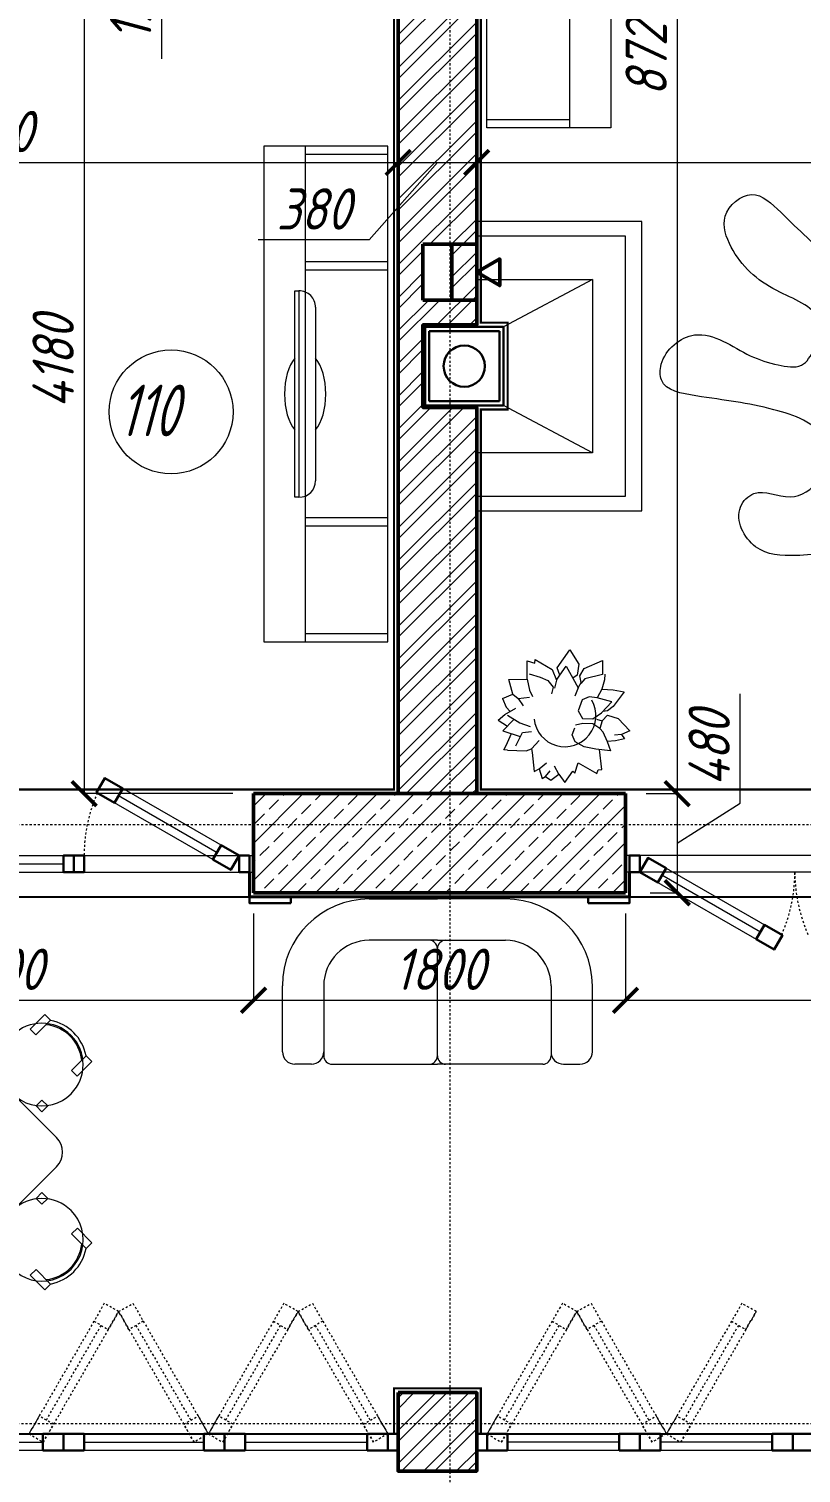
# Model space of a CAD drawing. Header units: millimetres. Extents: x 54 to 1314, y 20 to 614.
# Drawn here: x 180.4 to 217.7, y 418.8 to 488.7 of the extents above; entities that cross this region are included whole.
import ezdxf

# ---------------------------------------------------------------- set-up
doc = ezdxf.new("R2010")
doc.units = ezdxf.units.MM
for name, pattern in [('ACAD_ISO02W100', [15, 12, -3]), ('CENTER2', [1.125, 0.75, -0.125, 0.125, -0.125]), ('невидимая', [9.525, 6.35, -3.175])]:
    doc.linetypes.add(name, pattern=pattern)
for name, color, linetype, lineweight in [('A_ОКНА', 4, 'Continuous', 13), ('A_ПЕРЕГОР', 213, 'Continuous', 40), ('A_РАЗМ.ОСНОВНЫЕ', 4, 'Continuous', 13), ('A_САНТЕХ', 42, 'Continuous', 13), ('A_ТЕХНОЛОГ', 36, 'Continuous', 9), ('А_МАРК.ПОМЕЩЕНИЙ', 173, 'Continuous', 20), ('А_МЕБЕЛЬ', 36, 'Continuous', 9), ('А_НЕВИДИМЫЕ', 8, 'ACAD_ISO02W100', 9), ('А_ОК.ПЕРЕПЛЕТ', 4, 'Continuous', 30), ('А_ПЕРВЫЙ ПЛАН', 102, 'Continuous', 15), ('А_СТЕНЫ ГАЗОБЕТОН', 5, 'Continuous', 50), ('А_СТЕНЫ КИРПИЧ', 5, 'Continuous', 50), ('А_ШТУКАТУРКА ФАСАД', 7, 'Continuous', 15), ('Мебель', 34, 'Continuous', 9), ('ОСИ', 40, 'CENTER2', 18), ('Разм. основ.', 4, 'Continuous', 13)]:
    doc.layers.add(name, color=color, linetype=linetype, lineweight=lineweight)
doc.styles.add('ROMANS', font='romans.shx', dxfattribs={"width": 0.8, "oblique": 15})
doc.styles.add('SPDS', font='romans.shx', dxfattribs={"width": 0.85, "oblique": 15})
doc.dimstyles.new('100', dxfattribs={"dimtxt": 2, "dimasz": 1.2, "dimexe": 0, "dimexo": 1, "dimgap": 0.5, "dimtad": 1, "dimdec": 0, "dimlfac": 100, "dimdsep": 46, "dimtxsty": 'ROMANS', "dimblk1": 'ARCHTICK', "dimblk2": 'ARCHTICK', "dimsah": 1, "dimcen": 2, "dimclrd": 256, "dimclre": 256, "dimclrt": 256, "dimadec": 0, "dimazin": 2, "dimtfac": 1, "dimtdec": 0, "dimtmove": 1, "dimatfit": 3, "dimfxl": 1, "dimtvp": 1.5, "dimtolj": 1, "dimtzin": 0, "dimlwd": -1, "dimlwe": -1, "dimarcsym": 0})

# ---------------------------------------------------------------- blocks, each defined once
blk = doc.blocks.new('_ARCHTICK')
at = {"color": 0, "linetype": 'ByBlock', "const_width": 0.15}
blk.add_lwpolyline([(-0.5, -0.5), (0.5, 0.5)], dxfattribs=at)
blk = doc.blocks.new('*D274')
at = {"layer": 'A_РАЗМ.ОСНОВНЫЕ', "transparency": 16777216}
for p, q in [((203.025, 538.917), (211.73, 538.917)), ((211.73, 538.917), (211.73, 451.717)), ((210.225, 451.717), (211.73, 451.717))]:
    blk.add_line(p, q, dxfattribs=at)
at = {"layer": 'Defpoints', "color": 0, "transparency": 16777216}
for p in [(202.025, 538.917), (209.225, 451.717), (211.73, 451.717)]:
    blk.add_point(p, dxfattribs=at)
at = {"layer": 'A_РАЗМ.ОСНОВНЫЕ', "transparency": 16777216, "xscale": 1.2, "yscale": 1.2, "zscale": 1.2}
for p, rotation in [((211.73, 538.917), 90), ((211.73, 451.717), 270)]:
    blk.add_blockref('_ARCHTICK', p, dxfattribs=dict(at, rotation=rotation))
at = {"layer": 'A_РАЗМ.ОСНОВНЫЕ', "transparency": 16777216, "insert": (210.23, 487.833), "char_height": 2, "attachment_point": 5, "rotation": 90, "style": 'ROMANS'}
blk.add_mtext('\\A1;8720', dxfattribs=at)
blk = doc.blocks.new('*D279')
at = {"layer": 'A_РАЗМ.ОСНОВНЫЕ', "transparency": 16777216}
for p, q in [((182.325, 494.717), (183.029, 494.717)), ((183.029, 494.717), (183.029, 493.517)), ((183.029, 494.117), (186.779, 492.159)), ((182.325, 493.517), (183.029, 493.517)), ((186.779, 492.159), (186.779, 487.296))]:
    blk.add_line(p, q, dxfattribs=at)
at = {"layer": 'Defpoints', "color": 0, "transparency": 16777216}
for p in [(181.325, 494.717), (181.325, 493.517), (183.029, 493.517)]:
    blk.add_point(p, dxfattribs=at)
at = {"layer": 'A_РАЗМ.ОСНОВНЫЕ', "transparency": 16777216, "xscale": 1.2, "yscale": 1.2, "zscale": 1.2}
for p, rotation in [((183.029, 494.717), 90), ((183.029, 493.517), 270)]:
    blk.add_blockref('_ARCHTICK', p, dxfattribs=dict(at, rotation=rotation))
at = {"layer": 'A_РАЗМ.ОСНОВНЫЕ', "transparency": 16777216, "insert": (185.279, 489.727), "char_height": 2, "attachment_point": 5, "rotation": 90, "style": 'ROMANS'}
blk.add_mtext('\\A1;120', dxfattribs=at)
blk = doc.blocks.new('*D280')
at = {"layer": 'A_РАЗМ.ОСНОВНЫЕ', "transparency": 16777216}
for p, q in [((182.325, 493.517), (183.029, 493.517)), ((183.029, 493.517), (183.029, 451.717)), ((190.225, 451.717), (183.029, 451.717))]:
    blk.add_line(p, q, dxfattribs=at)
at = {"layer": 'Defpoints', "color": 0, "transparency": 16777216}
for p in [(181.325, 493.517), (183.029, 451.717), (191.225, 451.717)]:
    blk.add_point(p, dxfattribs=at)
at = {"layer": 'A_РАЗМ.ОСНОВНЫЕ', "transparency": 16777216, "xscale": 1.2, "yscale": 1.2, "zscale": 1.2}
for p, rotation in [((183.029, 493.517), 90), ((183.029, 451.717), 270)]:
    blk.add_blockref('_ARCHTICK', p, dxfattribs=dict(at, rotation=rotation))
at = {"layer": 'A_РАЗМ.ОСНОВНЫЕ', "transparency": 16777216, "insert": (181.529, 472.617), "char_height": 2, "attachment_point": 5, "rotation": 90, "style": 'ROMANS'}
blk.add_mtext('\\A1;4180', dxfattribs=at)
blk = doc.blocks.new('*D290')
at = {"layer": 'A_РАЗМ.ОСНОВНЫЕ', "transparency": 16777216}
for p, q in [((214.78, 451.254), (214.78, 456.547)), ((210.225, 451.717), (211.73, 451.717)), ((211.73, 451.717), (211.73, 446.917)), ((211.73, 449.317), (214.78, 451.254)), ((210.425, 446.917), (211.73, 446.917))]:
    blk.add_line(p, q, dxfattribs=at)
at = {"layer": 'Defpoints', "color": 0, "transparency": 16777216}
for p in [(209.225, 451.717), (209.425, 446.917), (211.73, 446.917)]:
    blk.add_point(p, dxfattribs=at)
at = {"layer": 'A_РАЗМ.ОСНОВНЫЕ', "transparency": 16777216, "xscale": 1.2, "yscale": 1.2, "zscale": 1.2}
for p, rotation in [((211.73, 451.717), 90), ((211.73, 446.917), 270)]:
    blk.add_blockref('_ARCHTICK', p, dxfattribs=dict(at, rotation=rotation))
at = {"layer": 'A_РАЗМ.ОСНОВНЫЕ', "transparency": 16777216, "insert": (213.28, 453.9), "char_height": 2, "attachment_point": 5, "rotation": 90, "style": 'ROMANS'}
blk.add_mtext('\\A1;480', dxfattribs=at)
blk = doc.blocks.new('*D292')
at = {"layer": 'A_РАЗМ.ОСНОВНЫЕ', "transparency": 16777216}
for p, q in [((159.025, 492.517), (159.025, 482.278)), ((198.225, 488.217), (198.225, 482.278)), ((159.025, 482.278), (198.225, 482.278))]:
    blk.add_line(p, q, dxfattribs=at)
at = {"layer": 'Defpoints', "color": 0, "transparency": 16777216}
for p in [(159.025, 493.517), (198.225, 489.217), (198.225, 482.278)]:
    blk.add_point(p, dxfattribs=at)
at = {"layer": 'A_РАЗМ.ОСНОВНЫЕ', "transparency": 16777216, "xscale": 1.2, "yscale": 1.2, "zscale": 1.2, "rotation": 180}
blk.add_blockref('_ARCHTICK', (159.025, 482.278), dxfattribs=at)
at = {"layer": 'A_РАЗМ.ОСНОВНЫЕ', "transparency": 16777216, "xscale": 1.2, "yscale": 1.2, "zscale": 1.2}
blk.add_blockref('_ARCHTICK', (198.225, 482.278), dxfattribs=at)
at = {"layer": 'A_РАЗМ.ОСНОВНЫЕ', "transparency": 16777216, "insert": (178.198, 483.778), "char_height": 2, "attachment_point": 5, "style": 'ROMANS'}
blk.add_mtext('\\A1;3920', dxfattribs=at)
blk = doc.blocks.new('*D293')
at = {"layer": 'A_РАЗМ.ОСНОВНЫЕ', "transparency": 16777216}
for p, q in [((198.225, 488.217), (198.225, 482.278)), ((202.025, 488.217), (202.025, 482.278)), ((200.125, 482.278), (196.814, 478.528)), ((198.225, 482.278), (202.025, 482.278)), ((196.814, 478.528), (191.444, 478.528))]:
    blk.add_line(p, q, dxfattribs=at)
at = {"layer": 'Defpoints', "color": 0, "transparency": 16777216}
for p in [(198.225, 489.217), (202.025, 489.217), (202.025, 482.278)]:
    blk.add_point(p, dxfattribs=at)
at = {"layer": 'A_РАЗМ.ОСНОВНЫЕ', "transparency": 16777216, "xscale": 1.2, "yscale": 1.2, "zscale": 1.2, "rotation": 180}
blk.add_blockref('_ARCHTICK', (198.225, 482.278), dxfattribs=at)
at = {"layer": 'A_РАЗМ.ОСНОВНЫЕ', "transparency": 16777216, "xscale": 1.2, "yscale": 1.2, "zscale": 1.2}
blk.add_blockref('_ARCHTICK', (202.025, 482.278), dxfattribs=at)
at = {"layer": 'A_РАЗМ.ОСНОВНЫЕ', "transparency": 16777216, "insert": (194.129, 480.028), "char_height": 2, "attachment_point": 5, "style": 'ROMANS'}
blk.add_mtext('\\A1;380', dxfattribs=at)
blk = doc.blocks.new('*D294')
at = {"layer": 'A_РАЗМ.ОСНОВНЫЕ', "transparency": 16777216}
for p, q in [((202.025, 488.217), (202.025, 482.278)), ((247.425, 488.217), (247.425, 482.278)), ((202.025, 482.278), (247.425, 482.278))]:
    blk.add_line(p, q, dxfattribs=at)
at = {"layer": 'Defpoints', "color": 0, "transparency": 16777216}
for p in [(202.025, 489.217), (247.425, 489.217), (247.425, 482.278)]:
    blk.add_point(p, dxfattribs=at)
at = {"layer": 'A_РАЗМ.ОСНОВНЫЕ', "transparency": 16777216, "xscale": 1.2, "yscale": 1.2, "zscale": 1.2, "rotation": 180}
blk.add_blockref('_ARCHTICK', (202.025, 482.278), dxfattribs=at)
at = {"layer": 'A_РАЗМ.ОСНОВНЫЕ', "transparency": 16777216, "xscale": 1.2, "yscale": 1.2, "zscale": 1.2}
blk.add_blockref('_ARCHTICK', (247.425, 482.278), dxfattribs=at)
at = {"layer": 'A_РАЗМ.ОСНОВНЫЕ', "transparency": 16777216, "insert": (234.49, 483.778), "char_height": 2, "attachment_point": 5, "style": 'ROMANS'}
blk.add_mtext('\\A1;4540', dxfattribs=at)
blk = doc.blocks.new('камин 2')
at = {"layer": 'A_САНТЕХ'}
for p, q in [((4556.008, -9689.025), (4556.008, -9681.025)), ((4556.708, -9688.225), (4556.708, -9681.025)), ((4558.808, -9681.025), (4558.808, -9686.625)), ((4567.208, -9686.625), (4567.208, -9681.025)), ((4569.308, -9681.025), (4569.308, -9688.225)), ((4570.008, -9681.025), (4570.008, -9689.025)), ((4558.808, -9686.625), (4567.208, -9686.625)), ((4569.308, -9688.225), (4556.708, -9688.225)), ((4570.008, -9689.025), (4556.008, -9689.025))]:
    blk.add_line(p, q, dxfattribs=at)
blk = doc.blocks.new('трекпит')
at = {"color": 0}
for p, q in [((4409.022, -10405.754), (4419.022, -10405.754)), ((4409.022, -10405.954), (4409.022, -10405.754)), ((4419.022, -10405.754), (4419.022, -10405.954)), ((4419.022, -10405.954), (4409.022, -10405.954)), ((4418.222, -10406.754), (4409.822, -10406.754))]:
    blk.add_line(p, q, dxfattribs=at)
for centre, start, end in [((4409.822, -10405.954), 180, 270), ((4418.222, -10405.954), 270, 360)]:
    blk.add_arc(centre, 0.8, start, end, dxfattribs=at)
for start_param, end_param in [(3.665191, 5.759587), (0.523599, 2.617994)]:
    blk.add_ellipse((4414.022, -10406.254), major_axis=(-2, 0), ratio=0.5, start_param=start_param, end_param=end_param, dxfattribs=at)
blk = doc.blocks.new('горка')
at = {"layer": 'A_ТЕХНОЛОГ'}
for p, q in [((-289137.28, 38994.647), (-289137.28, 39018.647)), ((-289141.28, 39013.047), (-289137.28, 39013.047)), ((-289141.28, 39012.647), (-289137.28, 39012.647)), ((-289141.28, 39000.647), (-289137.28, 39000.647)), ((-289141.28, 39000.247), (-289137.28, 39000.247))]:
    blk.add_line(p, q, dxfattribs=at)
blk.add_lwpolyline([(-289141.28, 38994.647), (-289135.28, 38994.647), (-289135.28, 39018.647), (-289141.28, 39018.647)], close=True, dxfattribs=at)
for points in [[(-289137.28, 39018.247), (-289141.28, 39018.247)], [(-289141.28, 38995.047), (-289137.28, 38995.047)]]:
    blk.add_lwpolyline(points, dxfattribs=at)
at = {"color": 0, "rotation": 270}
blk.add_blockref('трекпит', (-278731.026, 43420.67), dxfattribs=at)
blk = doc.blocks.new('FIKYC')
at = {"layer": 'Мебель'}
for p, q in [((1019.034, 963.53), (1019.055, 963.717)), ((1019.055, 963.717), (1019.872, 963.228)), ((1020.124, 963.3), (1020.73, 964.178)), ((1020.73, 964.178), (1021.174, 963.479)), ((1021.431, 963.269), (1022.317, 963.659)), ((1022.317, 963.659), (1022.32, 962.979)), ((1018.663, 962.752), (1018.664, 963.653)), ((1018.664, 963.653), (1019.034, 963.53)), ((1018.76, 963.014), (1019.306, 962.847)), ((1019.872, 963.228), (1020.095, 962.711)), ((1020.243, 962.951), (1020.124, 963.3)), ((1020.243, 962.951), (1020.561, 963.384)), ((1020.561, 963.384), (1020.88, 962.813)), ((1021.174, 963.479), (1021.091, 962.944)), ((1021.21, 962.912), (1021.431, 963.269)), ((1022.32, 962.979), (1021.459, 962.773)), ((1022.42, 963), (1022.408, 962.723)), ((1017.782, 962.747), (1018.663, 962.752)), ((1017.974, 962.037), (1017.782, 962.747)), ((1018.663, 962.754), (1018.785, 962.226)), ((1019.306, 962.847), (1019.667, 962.686)), ((1019.667, 962.686), (1019.921, 962.373)), ((1019.921, 962.373), (1019.846, 962.054)), ((1020.095, 962.711), (1019.997, 962.326)), ((1020.095, 962.711), (1020.243, 962.951)), ((1021.091, 962.944), (1020.88, 962.813)), ((1020.88, 962.813), (1021.133, 962.339)), ((1021.133, 962.339), (1020.973, 961.94)), ((1021.133, 962.339), (1021.29, 962.596)), ((1021.29, 962.596), (1021.21, 962.912)), ((1021.459, 962.773), (1021.263, 962.553)), ((1022.286, 962.279), (1022.05, 961.849)), ((1022.408, 962.723), (1022.286, 962.279)), ((1022.286, 962.279), (1022.839, 962.246)), ((1017.474, 961.825), (1017.974, 962.037)), ((1017.474, 961.825), (1017.656, 961.404)), ((1017.974, 962.037), (1018.236, 961.819)), ((1018.236, 961.819), (1018.774, 961.889)), ((1018.236, 961.819), (1018.481, 961.463)), ((1018.785, 962.226), (1018.928, 961.914)), ((1021.338, 961.764), (1021.135, 961.226)), ((1021.673, 961.906), (1021.338, 961.764)), ((1022.05, 961.849), (1021.673, 961.906)), ((1022.764, 961.665), (1022.05, 961.849)), ((1022.264, 961.123), (1022.764, 961.665)), ((1023.359, 962.138), (1022.835, 961.432)), ((1022.839, 962.246), (1023.359, 962.138)), ((1017.268, 960.767), (1017.584, 961.039)), ((1017.584, 961.039), (1018.117, 961.357)), ((1017.656, 961.404), (1017.848, 961.197)), ((1017.71, 961.014), (1018.316, 960.636)), ((1021.135, 961.226), (1021.351, 960.86)), ((1021.852, 960.84), (1022.264, 961.123)), ((1022.301, 960.735), (1022.549, 961.012)), ((1022.551, 961.231), (1022.333, 961.193)), ((1022.549, 961.012), (1023.081, 960.848)), ((1022.835, 961.432), (1022.551, 961.231)), ((1017.268, 960.767), (1017.723, 960.486)), ((1017.497, 960.254), (1018.028, 960.799)), ((1017.497, 960.254), (1018.338, 959.984)), ((1018.119, 959.533), (1018.445, 960.168)), ((1018.316, 960.636), (1018.819, 960.463)), ((1018.445, 960.168), (1018.883, 960.231)), ((1020.85, 960.067), (1020.974, 960.408)), ((1021.37, 960.611), (1021.004, 960.529)), ((1021.351, 960.86), (1021.852, 960.84)), ((1021.839, 960.598), (1021.37, 960.611)), ((1022.191, 960.362), (1021.839, 960.598)), ((1022.019, 960.819), (1022.301, 960.735)), ((1022.301, 960.735), (1022.191, 960.362)), ((1022.343, 960.192), (1022.191, 960.362)), ((1022.555, 959.717), (1022.343, 960.192)), ((1023.081, 960.848), (1023.644, 960.248)), ((1023.644, 960.248), (1023.233, 960.071)), ((1017.532, 959.331), (1017.652, 959.538)), ((1017.652, 959.538), (1017.915, 960.12)), ((1018.88, 959.387), (1019.243, 959.781)), ((1020.992, 959.718), (1020.85, 960.067)), ((1021.431, 959.483), (1020.992, 959.718)), ((1021.995, 959.367), (1021.431, 959.483)), ((1022.939, 959.769), (1022.544, 959.743)), ((1022.544, 959.743), (1022.705, 959.291)), ((1023.233, 960.071), (1022.895, 960.049)), ((1023.372, 959.868), (1022.939, 959.769)), ((1023.233, 960.071), (1023.372, 959.868)), ((1017.722, 959.322), (1017.532, 959.331)), ((1017.722, 959.322), (1018.626, 959.288)), ((1018.626, 959.288), (1018.88, 959.387)), ((1018.88, 959.387), (1018.914, 959.203)), ((1018.914, 959.203), (1019.003, 958.285)), ((1022.705, 959.291), (1021.995, 959.367)), ((1022.283, 958.381), (1022.174, 959.347)), ((1019.003, 958.285), (1019.256, 958.413)), ((1019.256, 958.413), (1019.603, 958.701)), ((1019.256, 958.413), (1019.39, 957.947)), ((1019.563, 958.052), (1019.783, 958.311)), ((1019.812, 957.86), (1020.2, 958.156)), ((1020.2, 958.156), (1019.993, 958.551)), ((1020.2, 958.156), (1020.491, 957.752)), ((1020.491, 957.752), (1020.876, 958.31)), ((1020.876, 958.31), (1020.974, 958.212)), ((1020.974, 958.212), (1021.145, 958.702)), ((1021.145, 958.702), (1022.045, 958.187)), ((1022.045, 958.187), (1022.098, 958.366)), ((1022.098, 958.366), (1022.283, 958.381)), ((1019.39, 957.947), (1019.563, 958.052)), ((1019.563, 958.052), (1019.812, 957.86))]:
    blk.add_line(p, q, dxfattribs=at)
blk.add_arc((1020.495, 960.987), 1.5, 186.13232, 29.85737, dxfattribs=at)
blk = doc.blocks.new('CTYL K')
at = {"color": 0}
blk.add_lwpolyline([(1088.823, 1018.412, 1), (1092.823, 1018.412, 1)], format="xyb", close=True, dxfattribs=at)
for points in [[(1089.209, 1020.026), (1089.209, 1019.626), (1089.609, 1019.626), (1089.609, 1020.026)], [(1092.038, 1020.026), (1092.038, 1019.626), (1092.438, 1019.626), (1092.438, 1020.026)], [(1089.209, 1016.598), (1089.609, 1016.598), (1089.609, 1017.598), (1089.209, 1017.598)], [(1092.438, 1017.598), (1092.038, 1017.598), (1092.038, 1016.598), (1092.438, 1016.598)]]:
    blk.add_lwpolyline(points, close=True, dxfattribs=at)
for radius, start, end in [(1.941, 231.27466, 308.72534), (2.183, 236.20647, 303.79353)]:
    blk.add_arc((1090.823, 1018.412), radius, start, end, dxfattribs=at)
blk = doc.blocks.new('147852')
at = {"color": 0}
for p, q in [((-34.276, -444.932), (-28.276, -444.932)), ((-35.276, -451.932), (-35.276, -445.932)), ((-27.276, -445.932), (-27.276, -451.932)), ((-28.276, -452.932), (-34.276, -452.932))]:
    blk.add_line(p, q, dxfattribs=at)
for centre, start, end in [((-34.276, -445.932), 90, 180), ((-28.276, -445.932), 0, 90), ((-34.276, -451.932), 180, 270), ((-28.276, -451.932), 270, 0)]:
    blk.add_arc(centre, 1, start, end, dxfattribs=at)
for p, rotation in [((1059.547, 575.48), 180), ((993.136, -1539.755), 90)]:
    blk.add_blockref('CTYL K', p, dxfattribs=dict(at, rotation=rotation))
at = {"color": 0, "xscale": -1, "rotation": 270}
blk.add_blockref('CTYL K', (-1055.688, -1539.755), dxfattribs=at)
at = {"color": 0, "xscale": -1}
blk.add_blockref('CTYL K', (1059.547, -1473.344), dxfattribs=at)
blk = doc.blocks.new('DIVAN')
at = {"color": 0}
for p, q in [((1051.535, 1004.66), (1048.335, 1004.66)), ((1052.135, 1003.26), (1052.135, 1004.06)), ((1048.335, 1002.66), (1051.535, 1002.66)), ((1051.535, 1002.66), (1051.735, 1002.66)), ((1052.135, 1002.26), (1052.135, 997.16)), ((1044.135, 1000.46), (1044.135, 997.16)), ((1046.135, 997.16), (1046.135, 1000.46)), ((1044.135, 993.86), (1044.135, 997.16)), ((1046.135, 997.16), (1046.135, 993.86)), ((1051.735, 997.16), (1046.535, 997.16)), ((1051.735, 997.16), (1046.535, 997.16)), ((1052.135, 992.06), (1052.135, 997.16)), ((1048.335, 991.66), (1051.535, 991.66)), ((1051.535, 991.66), (1051.735, 991.66)), ((1052.135, 991.06), (1052.135, 990.26)), ((1051.535, 989.66), (1048.335, 989.66))]:
    blk.add_line(p, q, dxfattribs=at)
for centre, radius, start, end in [((1048.335, 1000.46), 4.2, 90, 180), ((1051.535, 1004.06), 0.6, 0, 90), ((1051.535, 1003.26), 0.6, 270, 0), ((1048.335, 1000.46), 2.2, 90, 180), ((1051.735, 1002.26), 0.4, 0, 90), ((1046.535, 997.56), 0.4, 180, 270), ((1051.735, 997.56), 0.4, 270, 0), ((1046.535, 996.76), 0.4, 90, 180), ((1051.735, 996.76), 0.4, 0, 90), ((1048.335, 993.86), 4.2, 180, 270), ((1048.335, 993.86), 2.2, 180, 270), ((1051.535, 991.06), 0.6, 0, 90), ((1051.735, 992.06), 0.4, 270, 0), ((1051.535, 990.26), 0.6, 270, 0)]:
    blk.add_arc(centre, radius, start, end, dxfattribs=at)
blk = doc.blocks.new('*D302')
at = {"layer": 'A_РАЗМ.ОСНОВНЫЕ', "transparency": 16777216}
for p, q in [((166.225, 445.917), (166.225, 441.712)), ((191.225, 445.917), (191.225, 441.712)), ((166.225, 441.712), (191.225, 441.712))]:
    blk.add_line(p, q, dxfattribs=at)
at = {"layer": 'Defpoints', "color": 0, "transparency": 16777216}
for p in [(166.225, 446.917), (191.225, 446.917), (191.225, 441.712)]:
    blk.add_point(p, dxfattribs=at)
at = {"layer": 'A_РАЗМ.ОСНОВНЫЕ', "transparency": 16777216, "xscale": 1.2, "yscale": 1.2, "zscale": 1.2, "rotation": 180}
blk.add_blockref('_ARCHTICK', (166.225, 441.712), dxfattribs=at)
at = {"layer": 'A_РАЗМ.ОСНОВНЫЕ', "transparency": 16777216, "xscale": 1.2, "yscale": 1.2, "zscale": 1.2}
blk.add_blockref('_ARCHTICK', (191.225, 441.712), dxfattribs=at)
at = {"layer": 'A_РАЗМ.ОСНОВНЫЕ', "transparency": 16777216, "insert": (178.725, 443.212), "char_height": 2, "attachment_point": 5, "style": 'ROMANS'}
blk.add_mtext('\\A1;2500', dxfattribs=at)
blk = doc.blocks.new('*D303')
at = {"layer": 'A_РАЗМ.ОСНОВНЫЕ', "transparency": 16777216}
for p, q in [((191.225, 445.917), (191.225, 441.712)), ((209.225, 445.917), (209.225, 441.712)), ((191.225, 441.712), (209.225, 441.712))]:
    blk.add_line(p, q, dxfattribs=at)
at = {"layer": 'Defpoints', "color": 0, "transparency": 16777216}
for p in [(191.225, 446.917), (209.225, 446.917), (209.225, 441.712)]:
    blk.add_point(p, dxfattribs=at)
at = {"layer": 'A_РАЗМ.ОСНОВНЫЕ', "transparency": 16777216, "xscale": 1.2, "yscale": 1.2, "zscale": 1.2, "rotation": 180}
blk.add_blockref('_ARCHTICK', (191.225, 441.712), dxfattribs=at)
at = {"layer": 'A_РАЗМ.ОСНОВНЫЕ', "transparency": 16777216, "xscale": 1.2, "yscale": 1.2, "zscale": 1.2}
blk.add_blockref('_ARCHTICK', (209.225, 441.712), dxfattribs=at)
at = {"layer": 'A_РАЗМ.ОСНОВНЫЕ', "transparency": 16777216, "insert": (200.225, 443.212), "char_height": 2, "attachment_point": 5, "style": 'ROMANS'}
blk.add_mtext('\\A1;1800', dxfattribs=at)
blk = doc.blocks.new('*D304')
at = {"layer": 'A_РАЗМ.ОСНОВНЫЕ', "transparency": 16777216}
for p, q in [((209.225, 445.917), (209.225, 441.712)), ((240.225, 445.917), (240.225, 441.712)), ((209.225, 441.712), (240.225, 441.712))]:
    blk.add_line(p, q, dxfattribs=at)
at = {"layer": 'Defpoints', "color": 0, "transparency": 16777216}
for p in [(209.225, 446.917), (240.225, 446.917), (240.225, 441.712)]:
    blk.add_point(p, dxfattribs=at)
at = {"layer": 'A_РАЗМ.ОСНОВНЫЕ', "transparency": 16777216, "xscale": 1.2, "yscale": 1.2, "zscale": 1.2, "rotation": 180}
blk.add_blockref('_ARCHTICK', (209.225, 441.712), dxfattribs=at)
at = {"layer": 'A_РАЗМ.ОСНОВНЫЕ', "transparency": 16777216, "xscale": 1.2, "yscale": 1.2, "zscale": 1.2}
blk.add_blockref('_ARCHTICK', (240.225, 441.712), dxfattribs=at)
at = {"layer": 'A_РАЗМ.ОСНОВНЫЕ', "transparency": 16777216, "insert": (224.725, 443.212), "char_height": 2, "attachment_point": 5, "style": 'ROMANS'}
blk.add_mtext('\\A1;3100', dxfattribs=at)
blk = doc.blocks.new('*D323')
at = {"layer": 'A_РАЗМ.ОСНОВНЫЕ', "transparency": 16777216}
for p, q in [((154.225, 417.917), (154.225, 411.496)), ((295.225, 417.917), (295.225, 411.496)), ((154.225, 411.496), (295.225, 411.496))]:
    blk.add_line(p, q, dxfattribs=at)
at = {"layer": 'Defpoints', "color": 0, "transparency": 16777216}
for p in [(154.225, 418.917), (295.225, 418.917), (295.225, 411.496)]:
    blk.add_point(p, dxfattribs=at)
at = {"layer": 'A_РАЗМ.ОСНОВНЫЕ', "transparency": 16777216, "xscale": 1.2, "yscale": 1.2, "zscale": 1.2, "rotation": 180}
blk.add_blockref('_ARCHTICK', (154.225, 411.496), dxfattribs=at)
at = {"layer": 'A_РАЗМ.ОСНОВНЫЕ', "transparency": 16777216, "xscale": 1.2, "yscale": 1.2, "zscale": 1.2}
blk.add_blockref('_ARCHTICK', (295.225, 411.496), dxfattribs=at)
at = {"layer": 'A_РАЗМ.ОСНОВНЫЕ', "transparency": 16777216, "insert": (224.751, 412.996), "char_height": 2, "attachment_point": 5, "style": 'ROMANS'}
blk.add_mtext('\\A1;14100', dxfattribs=at)

msp = doc.modelspace()

# ---------------------------------------------------------------- hatches: boundary and pattern name
at = {"layer": 'А_СТЕНЫ ГАЗОБЕТОН', "lineweight": 9, "ltscale": 100}
h = msp.add_hatch(dxfattribs=at)
h.set_pattern_fill('ANSI33', color=256, scale=0.2, style=0)
h.set_pattern_definition([(45, (288818.3103, -36474.056), (-0.898025612, 0.898025612), []), (45, (288819.2083, -36474.056), (-0.898025612, 0.898025612), [0.635, -0.3175])])
h.paths.add_polyline_path([(209.225, 451.717), (191.225, 451.717), (191.225, 446.917), (209.225, 446.917)])
at = {"layer": 'А_СТЕНЫ КИРПИЧ', "lineweight": 9, "ltscale": 100}
h = msp.add_hatch(dxfattribs=at)
h.set_pattern_fill('ANSI32', color=256, scale=3, style=0)
h.set_pattern_definition([(45, (289131.7297, -39052.2966), (-0.795495129, 0.795495129), []), (45, (289132.26, -39052.2966), (-0.795495129, 0.795495129), [])])
h.paths.add_polyline_path([(202.025, 470.417), (199.425, 470.417), (199.425, 474.417), (202.025, 474.417), (202.025, 513.317), (198.225, 513.317), (198.225, 451.717), (202.025, 451.717)])
h.paths.add_polyline_path([(199.425, 478.317), (200.825, 478.317), (200.825, 475.617), (199.425, 475.617)])
h = msp.add_hatch(dxfattribs=at)
h.set_pattern_fill('ANSI32', color=256, scale=3, style=0)
h.set_pattern_definition([(45, (288818.3103, -36474.056), (-0.795495129, 0.795495129), []), (45, (288818.8406, -36474.056), (-0.795495129, 0.795495129), [])])
h.paths.add_polyline_path([(198.225, 422.717), (202.025, 422.717), (202.025, 418.917), (198.225, 418.917)])

# ---------------------------------------------------------------- linework, layer by layer
at = {"layer": 'A_ОКНА'}
for p, q in [((190.525, 448.717), (184.029, 452.467)), ((190.125, 448.024), (183.629, 451.774)), ((184.695, 451.62), (189.459, 448.87)), ((166.225, 448.717), (191.225, 448.717)), ((174.825, 448.317), (182.025, 448.317)), ((240.225, 448.717), (209.225, 448.717)), ((210.325, 448.609), (216.82, 444.859)), ((166.225, 447.917), (191.225, 447.917)), ((240.225, 447.917), (209.225, 447.917)), ((209.925, 447.917), (216.42, 444.167)), ((215.754, 445.013), (210.991, 447.763)), ((198.225, 420.717), (160.025, 420.717)), ((175.225, 420.317), (181.025, 420.317)), ((183.025, 420.317), (188.825, 420.317)), ((190.825, 420.317), (196.725, 420.317)), ((247.425, 420.717), (202.025, 420.717)), ((208.925, 420.317), (203.525, 420.317)), ((216.325, 420.317), (210.925, 420.317)), ((198.225, 419.917), (158.025, 419.917)), ((247.425, 419.917), (202.025, 419.917))]:
    msp.add_line(p, q, dxfattribs=at)
at = {"layer": 'A_ОКНА', "linetype": 'невидимая', "ltscale": 0.0001}
for centre, start, end in [((190.525, 448.717), 156.1232, 180), ((209.925, 447.917), 336.1232, 0), ((224.925, 447.917), 180, 203.8768)]:
    msp.add_arc(centre, 7.5, start, end, dxfattribs=at)
at = {"layer": 'A_ПЕРЕГОР'}
for p, q in [((191.025, 447.917), (191.025, 446.717)), ((209.425, 447.917), (209.425, 446.717)), ((209.425, 446.717), (191.025, 446.717))]:
    msp.add_line(p, q, dxfattribs=at)
at = {"layer": 'A_САНТЕХ'}
for p, q in [((207.625, 476.617), (203.325, 474.317)), ((207.625, 468.217), (203.325, 470.517))]:
    msp.add_line(p, q, dxfattribs=at)
at = {"layer": 'A_ТЕХНОЛОГ', "start_tangent": (-0.742445, -0.538382)}
msp.add_spline([(236.028, 473.162), (235.28, 473.888), (232.541, 473.444), (231.133, 473.436), (231.122, 475.061), (232.242, 476.13), (233.577, 477.417), (235.001, 478.553), (233.47, 480.602), (231.465, 478.942), (230.284, 477.201), (229.1, 476.002), (225.942, 474.963), (221.732, 475.63), (219.249, 477.5), (216.741, 479.868), (215.326, 480.726), (214.054, 479.678), (214.346, 478.184), (216.549, 476.074), (218.552, 474.657), (218.345, 473.247), (217.743, 472.463), (216.616, 472.477), (215.269, 472.924), (212.575, 473.926), (210.958, 472.507), (210.963, 471.748), (212.637, 470.979), (216.413, 470.309), (218.829, 468.851), (218.582, 466.92), (217.2, 466.088), (215.443, 466.25), (214.797, 465.596), (215.525, 463.672), (217.479, 463.251), (220.206, 463.853), (222.51, 466.121), (225.971, 467.227), (230.096, 466.278), (233.185, 464.542), (235.255, 462.929), (237.113, 463.851), (237.231, 465.737), (234.537, 466.631), (232.276, 467.635), (231.012, 468.689), (231.607, 470.556), (233.617, 471.349), (235.895, 471.147), (236.986, 472.574), (236.292, 472.911), (236.028, 473.162)], degree=3, dxfattribs=at)
at = {"layer": 'Defpoints', "ltscale": 100, "const_width": 0.1}
for points in [[(202.225, 538.717), (202.225, 474.517), (203.525, 474.517), (203.525, 470.317), (202.225, 470.317), (202.225, 451.917), (247.225, 451.917), (247.225, 538.717)], [(159.225, 493.301), (198.025, 493.301), (198.025, 451.917), (159.225, 451.917)], [(156.025, 446.717), (156.025, 422.917), (158.225, 422.917), (158.225, 420.717), (198.025, 420.717), (198.025, 422.917), (202.225, 422.917), (202.225, 420.717), (247.225, 420.717), (247.225, 422.917), (251.425, 422.917), (251.425, 420.717), (291.225, 420.717), (291.225, 431.617), (289.925, 431.617), (289.925, 435.817), (291.225, 435.817), (291.225, 446.717)]]:
    msp.add_lwpolyline(points, close=True, dxfattribs=at)
at = {"layer": 'А_МАРК.ПОМЕЩЕНИЙ'}
msp.add_circle((187.236, 470.202), 3, dxfattribs=at)
at = {"layer": 'А_НЕВИДИМЫЕ', "ltscale": 0.0001}
for p, q in [((184.003, 427.039), (180.375, 420.755)), ((184.696, 426.639), (181.046, 420.317)), ((184.696, 426.639), (188.346, 420.317)), ((185.389, 427.039), (189.017, 420.755)), ((192.689, 427.039), (189.061, 420.755)), ((193.382, 426.639), (189.732, 420.317)), ((193.382, 426.639), (197.032, 420.317)), ((194.075, 427.039), (197.703, 420.755)), ((206.175, 427.039), (202.547, 420.755)), ((206.867, 426.639), (203.217, 420.317)), ((206.867, 426.639), (210.517, 420.317)), ((207.56, 427.039), (211.188, 420.755)), ((214.86, 427.039), (211.232, 420.755)), ((215.553, 426.639), (211.903, 420.317)), ((181.2, 421.383), (183.85, 425.972)), ((188.193, 421.383), (185.543, 425.972)), ((189.885, 421.383), (192.535, 425.972)), ((196.878, 421.383), (194.228, 425.972)), ((203.371, 421.383), (206.021, 425.972)), ((210.364, 421.383), (207.714, 425.972)), ((212.057, 421.383), (214.707, 425.972))]:
    msp.add_line(p, q, dxfattribs=at)
for points in [[(184.696, 426.639), (184.003, 427.039), (183.503, 426.172), (184.196, 425.772)], [(184.696, 426.639), (185.389, 427.039), (185.889, 426.172), (185.196, 425.772)], [(193.382, 426.639), (192.689, 427.039), (192.189, 426.172), (192.882, 425.772)], [(193.382, 426.639), (194.075, 427.039), (194.575, 426.172), (193.882, 425.772)], [(206.867, 426.639), (206.175, 427.039), (205.675, 426.172), (206.367, 425.772)], [(206.867, 426.639), (207.56, 427.039), (208.06, 426.172), (207.367, 425.772)], [(215.553, 426.639), (214.86, 427.039), (214.36, 426.172), (215.053, 425.772)], [(181.546, 421.183), (180.853, 421.583), (180.353, 420.717), (181.046, 420.317)], [(187.846, 421.183), (188.539, 421.583), (189.039, 420.717), (188.346, 420.317)], [(190.232, 421.183), (189.539, 421.583), (189.039, 420.717), (189.732, 420.317)], [(196.532, 421.183), (197.225, 421.583), (197.725, 420.717), (197.032, 420.317)], [(203.717, 421.183), (203.025, 421.583), (202.525, 420.717), (203.217, 420.317)], [(210.017, 421.183), (210.71, 421.583), (211.21, 420.717), (210.517, 420.317)], [(212.403, 421.183), (211.71, 421.583), (211.21, 420.717), (211.903, 420.317)]]:
    msp.add_lwpolyline(points, close=True, dxfattribs=at)
at = {"layer": 'А_ОК.ПЕРЕПЛЕТ'}
for points in [[(184.895, 451.967), (184.495, 451.274), (183.629, 451.774), (184.029, 452.467)], [(190.525, 448.717), (190.125, 448.024), (189.259, 448.524), (189.659, 449.217)], [(182.025, 447.917), (182.025, 448.717), (182.525, 448.717), (182.525, 447.917)], [(182.525, 447.917), (182.525, 448.717), (183.025, 448.717), (183.025, 447.917)], [(191.025, 447.917), (191.025, 448.717), (190.525, 448.717), (190.525, 447.917)], [(209.425, 447.917), (209.425, 448.717), (209.925, 448.717), (209.925, 447.917)], [(209.925, 447.917), (210.325, 448.609), (211.191, 448.109), (210.791, 447.417)], [(215.554, 444.667), (215.954, 445.359), (216.82, 444.859), (216.42, 444.167)], [(181.025, 419.917), (181.025, 420.717), (182.025, 420.717), (182.025, 419.917)], [(182.025, 419.917), (182.025, 420.717), (183.025, 420.717), (183.025, 419.917)], [(189.825, 419.917), (189.825, 420.717), (188.825, 420.717), (188.825, 419.917)], [(190.825, 419.917), (190.825, 420.717), (189.825, 420.717), (189.825, 419.917)], [(196.725, 419.917), (196.725, 420.717), (197.725, 420.717), (197.725, 419.917)], [(198.225, 419.917), (198.225, 420.717), (197.725, 420.717), (197.725, 419.917)], [(202.025, 419.917), (202.025, 420.717), (202.525, 420.717), (202.525, 419.917)], [(203.525, 419.917), (203.525, 420.717), (202.525, 420.717), (202.525, 419.917)], [(208.925, 419.917), (208.925, 420.717), (209.925, 420.717), (209.925, 419.917)], [(209.925, 419.917), (209.925, 420.717), (210.925, 420.717), (210.925, 419.917)], [(217.325, 419.917), (217.325, 420.717), (216.325, 420.717), (216.325, 419.917)], [(218.325, 419.917), (218.325, 420.717), (217.325, 420.717), (217.325, 419.917)]]:
    msp.add_lwpolyline(points, close=True, dxfattribs=at)
at = {"layer": 'А_ПЕРВЫЙ ПЛАН', "ltscale": 100}
for p, q in [((191.025, 446.72), (166.425, 446.72)), ((240.025, 446.717), (209.425, 446.717))]:
    msp.add_line(p, q, dxfattribs=at)
at = {"layer": 'А_СТЕНЫ ГАЗОБЕТОН', "ltscale": 100}
for p, q in [((209.225, 451.717), (191.225, 451.717)), ((191.225, 446.917), (191.225, 451.717)), ((209.225, 446.917), (209.225, 451.717)), ((209.225, 446.917), (191.225, 446.917))]:
    msp.add_line(p, q, dxfattribs=at)
at = {"layer": 'А_СТЕНЫ КИРПИЧ', "ltscale": 100}
msp.add_line((198.225, 451.717), (198.225, 513.317), dxfattribs=at)
at = {"layer": 'А_СТЕНЫ КИРПИЧ', "color": 4, "ltscale": 100}
for p, q in [((202.025, 478.317), (199.425, 478.317)), ((199.425, 478.317), (199.425, 475.617)), ((200.825, 475.617), (200.825, 478.317)), ((199.425, 475.617), (202.025, 475.617))]:
    msp.add_line(p, q, dxfattribs=at)
at = {"layer": 'А_СТЕНЫ КИРПИЧ', "color": 4, "lineweight": 30, "ltscale": 100}
for p, q in [((203.325, 474.317), (199.525, 474.317)), ((199.525, 474.317), (199.525, 470.517)), ((203.325, 470.517), (203.325, 474.317)), ((203.125, 474.117), (199.725, 474.117)), ((199.725, 474.117), (199.725, 470.717)), ((203.125, 470.717), (203.125, 474.117)), ((199.725, 470.717), (203.125, 470.717)), ((199.525, 470.517), (203.325, 470.517))]:
    msp.add_line(p, q, dxfattribs=at)
at = {"layer": 'А_СТЕНЫ КИРПИЧ', "ltscale": 100}
msp.add_lwpolyline([(198.225, 513.317), (202.025, 513.317), (202.025, 474.417), (199.425, 474.417), (199.425, 470.417), (202.025, 470.417), (202.025, 451.717)], dxfattribs=at)
at = {"layer": 'А_СТЕНЫ КИРПИЧ', "color": 4, "ltscale": 100}
msp.add_lwpolyline([(202.025, 476.967), (203.141, 476.322), (203.141, 477.611)], close=True, dxfattribs=at)
at = {"layer": 'А_СТЕНЫ КИРПИЧ', "ltscale": 100}
msp.add_lwpolyline([(198.225, 422.717), (202.025, 422.717), (202.025, 418.917), (198.225, 418.917)], close=True, dxfattribs=at)
at = {"layer": 'А_СТЕНЫ КИРПИЧ', "color": 4, "lineweight": 30, "ltscale": 100}
msp.add_circle((201.425, 472.417), 1, dxfattribs=at)
at = {"layer": 'А_ШТУКАТУРКА ФАСАД', "color": 7, "lineweight": 30}
for points in [[(193.025, 446.42), (191.025, 446.42), (191.025, 446.72), (193.025, 446.72)], [(207.425, 446.42), (209.425, 446.42), (209.425, 446.72), (207.425, 446.72)]]:
    msp.add_lwpolyline(points, close=True, dxfattribs=at)
at = {"layer": 'ОСИ', "ltscale": 0.01}
for p, q in [((200.725, 595.681), (200.725, 404.005)), ((130.389, 450.217), (317.415, 450.217)), ((130.389, 421.217), (317.415, 421.217))]:
    msp.add_line(p, q, dxfattribs=at)

# ---------------------------------------------------------------- block references
at = {"xscale": -1, "rotation": 90}
msp.add_blockref('камин 2', (-9479, 5035.425), dxfattribs=at)
at = {"layer": 'A_ТЕХНОЛОГ'}
msp.add_blockref('FIKYC', (-814.2, -505.497), dxfattribs=at)
at = {"layer": 'А_МЕБЕЛЬ'}
for name, p, rotation in [('горка', (-288943.555, 39477.714), 180), ('147852', (516.296, 729.684), 315.0000000003038)]:
    msp.add_blockref(name, p, dxfattribs=dict(at, rotation=rotation))
at = {"layer": 'Мебель', "xscale": -1, "rotation": 180}
msp.add_blockref('горка', (289343.804, 39502.597), dxfattribs=at)
at = {"layer": 'Разм. основ.', "rotation": 270}
msp.add_blockref('DIVAN', (-797.036, 1490.751), dxfattribs=at)

# ---------------------------------------------------------------- texts
at = {"layer": 'А_МАРК.ПОМЕЩЕНИЙ', "style": 'SPDS', "oblique": 15, "width": 0.65}
msp.add_text('110', height=2.5, dxfattribs=at).set_placement((184.714, 469.021))

# ---------------------------------------------------------------- dimensions: what is measured, and where the dimension line sits
at = {"layer": 'A_РАЗМ.ОСНОВНЫЕ'}
for base, p1, p2, picture, middle in [((211.73, 451.717), (202.025, 538.917), (209.225, 451.717), '*D274', (211.73, 487.833)), ((183.029, 493.517), (181.325, 494.717), (181.325, 493.517), '*D279', (186.779, 491.659)), ((211.73, 446.917), (209.225, 451.717), (209.425, 446.917), '*D290', (214.78, 451.754))]:
    dim = msp.add_linear_dim(base=base, p1=p1, p2=p2, angle=90, dimstyle='100', dxfattribs=at)
    dim.commit()
    dim.dimension.update_dxf_attribs({"geometry": picture, "text_midpoint": middle, "dimtype": 160})
dim = msp.add_linear_dim(base=(183.029, 451.717), p1=(181.325, 493.517), p2=(191.225, 451.717), angle=90, dimstyle='100', dxfattribs=at)
dim.commit()
dim.dimension.update_dxf_attribs({"geometry": '*D280', "text_midpoint": (181.529, 472.617)})
for base, p1, p2, picture, middle in [((198.225, 482.278), (159.025, 493.517), (198.225, 489.217), '*D292', (178.198, 482.278)), ((202.025, 482.278), (198.225, 489.217), (202.025, 489.217), '*D293', (196.314, 478.528)), ((247.425, 482.278), (202.025, 489.217), (247.425, 489.217), '*D294', (234.49, 482.278)), ((295.225, 411.496), (154.225, 418.917), (295.225, 418.917), '*D323', (224.751, 411.496))]:
    dim = msp.add_linear_dim(base=base, p1=p1, p2=p2, dimstyle='100', dxfattribs=at)
    dim.commit()
    dim.dimension.update_dxf_attribs({"geometry": picture, "text_midpoint": middle, "dimtype": 160})
for base, p1, p2, picture, middle in [((191.225, 441.712), (166.225, 446.917), (191.225, 446.917), '*D302', (178.725, 443.212)), ((209.225, 441.712), (191.225, 446.917), (209.225, 446.917), '*D303', (200.225, 443.212)), ((240.225, 441.712), (209.225, 446.917), (240.225, 446.917), '*D304', (224.725, 443.212))]:
    dim = msp.add_linear_dim(base=base, p1=p1, p2=p2, dimstyle='100', dxfattribs=at)
    dim.commit()
    dim.dimension.update_dxf_attribs({"geometry": picture, "text_midpoint": middle})

doc.saveas('drawing.dxf')
